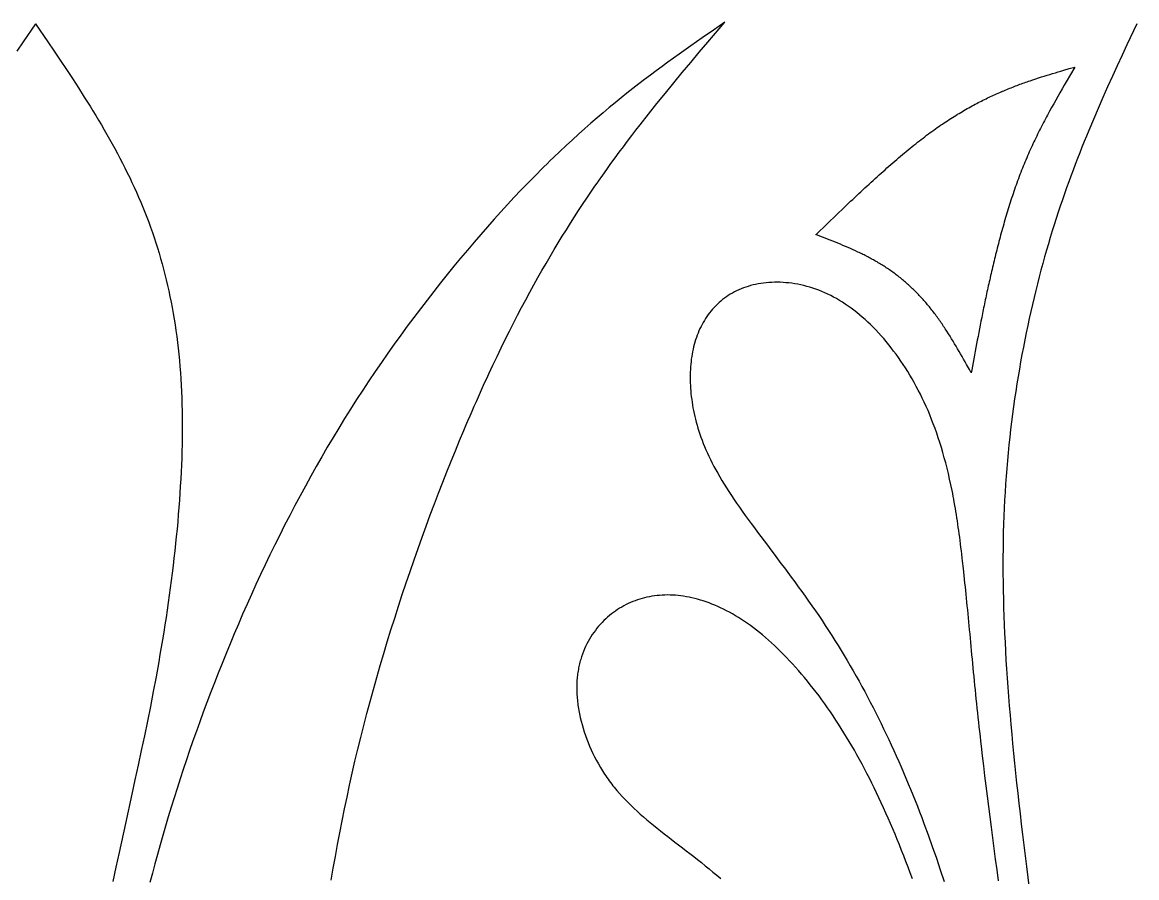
# Model space of a CAD drawing. Extents: x 0 to 279, y 0 to 212.
# Drawn here: x 257.19 to 279.43, y 139.11 to 156.19 of the extents above; entities that cross this region are included whole.
import ezdxf

# ---------------------------------------------------------------- set-up
doc = ezdxf.new("R2010")
doc.units = 0
doc.layers.add('LAYER_1', color=18, linetype='CONTINUOUS')

msp = doc.modelspace()

# ---------------------------------------------------------------- linework, layer by layer
at = {"layer": 'LAYER_1'}
for points in [[(257.451, 156.156), (257.203, 155.792), (257.079, 155.61)], [(257.45, 156.156), (257.699, 155.792), (257.822, 155.61), (257.945, 155.427), (258.067, 155.245), (258.188, 155.061), (258.307, 154.878), (258.425, 154.693), (258.541, 154.508), (258.598, 154.415), (258.655, 154.322), (258.711, 154.229), (258.767, 154.135), (258.822, 154.041), (258.876, 153.947), (258.93, 153.853), (258.983, 153.758), (259.035, 153.663), (259.086, 153.568), (259.137, 153.472), (259.187, 153.376), (259.236, 153.28), (259.284, 153.183), (259.331, 153.086), (259.377, 152.988), (259.423, 152.891), (259.467, 152.792), (259.51, 152.694), (259.553, 152.595), (259.594, 152.495), (259.634, 152.395), (259.673, 152.295), (259.711, 152.194), (259.748, 152.092), (259.784, 151.99), (259.819, 151.887), (259.853, 151.784), (259.886, 151.68), (259.918, 151.575), (259.949, 151.47), (259.979, 151.364), (260.008, 151.257), (260.035, 151.15), (260.062, 151.042), (260.088, 150.933), (260.112, 150.823), (260.135, 150.712), (260.158, 150.601), (260.179, 150.489), (260.199, 150.375), (260.219, 150.261), (260.237, 150.146), (260.254, 150.03), (260.27, 149.913), (260.285, 149.795), (260.298, 149.677), (260.311, 149.557), (260.323, 149.435), (260.333, 149.313), (260.343, 149.19), (260.351, 149.066), (260.359, 148.94), (260.365, 148.814), (260.37, 148.686), (260.374, 148.557), (260.377, 148.427), (260.379, 148.295), (260.38, 148.163), (260.38, 148.029), (260.378, 147.895), (260.376, 147.759), (260.373, 147.622), (260.369, 147.485), (260.364, 147.347), (260.357, 147.208), (260.35, 147.068), (260.342, 146.927), (260.334, 146.785), (260.324, 146.643), (260.313, 146.5), (260.302, 146.357), (260.289, 146.213), (260.276, 146.068), (260.262, 145.923), (260.247, 145.777), (260.231, 145.631), (260.215, 145.485), (260.198, 145.338), (260.18, 145.191), (260.161, 145.044), (260.142, 144.896), (260.121, 144.748), (260.101, 144.6), (260.079, 144.452), (260.057, 144.304), (260.034, 144.156), (260.01, 144.007), (259.986, 143.859), (259.962, 143.711), (259.936, 143.563), (259.91, 143.415), (259.857, 143.119), (259.801, 142.824), (259.744, 142.529), (259.685, 142.235), (259.624, 141.942), (259.563, 141.649), (259.5, 141.356), (259.437, 141.064), (259.374, 140.773), (259.246, 140.191), (259.119, 139.611), (259.057, 139.321), (258.995, 139.032)], [(263.353, 139.061), (263.394, 139.297), (263.436, 139.533), (263.48, 139.769), (263.525, 140.006), (263.572, 140.243), (263.62, 140.48), (263.669, 140.718), (263.721, 140.955), (263.774, 141.193), (263.828, 141.432), (263.885, 141.671), (263.943, 141.909), (264.004, 142.149), (264.066, 142.388), (264.13, 142.627), (264.196, 142.867), (264.263, 143.106), (264.332, 143.344), (264.402, 143.582), (264.473, 143.819), (264.546, 144.056), (264.62, 144.292), (264.696, 144.526), (264.772, 144.76), (264.849, 144.992), (264.928, 145.223), (265.007, 145.452), (265.087, 145.679), (265.168, 145.905), (265.249, 146.129), (265.331, 146.351), (265.413, 146.57), (265.496, 146.787), (265.58, 147.002), (265.663, 147.214), (265.747, 147.423), (265.831, 147.63), (265.915, 147.833), (265.999, 148.034), (266.041, 148.133), (266.083, 148.231), (266.124, 148.328), (266.166, 148.425), (266.208, 148.521), (266.25, 148.615), (266.291, 148.709), (266.333, 148.802), (266.375, 148.894), (266.416, 148.985), (266.457, 149.076), (266.499, 149.165), (266.54, 149.254), (266.581, 149.342), (266.664, 149.516), (266.746, 149.686), (266.828, 149.853), (266.91, 150.017), (266.991, 150.178), (267.073, 150.337), (267.154, 150.493), (267.236, 150.646), (267.317, 150.796), (267.398, 150.944), (267.479, 151.089), (267.56, 151.232), (267.641, 151.373), (267.723, 151.512), (267.804, 151.648), (267.885, 151.782), (267.966, 151.915), (268.047, 152.045), (268.128, 152.174), (268.209, 152.301), (268.291, 152.426), (268.372, 152.55), (268.454, 152.672), (268.536, 152.793), (268.618, 152.912), (268.659, 152.971), (268.679, 153.001), (268.68, 153.002), (268.681, 153.003), (268.682, 153.005), (268.685, 153.009), (268.69, 153.016), (268.772, 153.133), (268.855, 153.249), (268.937, 153.364), (269.02, 153.478), (269.103, 153.59), (269.186, 153.702), (269.269, 153.813), (269.352, 153.923), (269.436, 154.031), (269.519, 154.139), (269.687, 154.353), (269.855, 154.564), (270.023, 154.772), (270.192, 154.978), (270.361, 155.183), (270.53, 155.385), (270.699, 155.586), (270.869, 155.787), (271.208, 156.186), (270.982, 156.029), (270.755, 155.872), (270.528, 155.713), (270.3, 155.552), (270.186, 155.47), (270.071, 155.387), (269.956, 155.303), (269.841, 155.218), (269.725, 155.131), (269.609, 155.044), (269.492, 154.954), (269.375, 154.863), (269.257, 154.771), (269.139, 154.676), (269.02, 154.58), (268.901, 154.481), (268.78, 154.381), (268.659, 154.278), (268.538, 154.173), (268.415, 154.065), (268.292, 153.955), (268.168, 153.842), (268.043, 153.727), (267.917, 153.608), (267.79, 153.487), (267.726, 153.425), (267.662, 153.362), (267.597, 153.299), (267.533, 153.234), (267.468, 153.169), (267.403, 153.103), (267.272, 152.969), (267.14, 152.832), (267.008, 152.692), (266.875, 152.55), (266.742, 152.404), (266.608, 152.256), (266.474, 152.105), (266.34, 151.951), (266.205, 151.796), (266.071, 151.637), (265.936, 151.477), (265.802, 151.314), (265.668, 151.149), (265.534, 150.982), (265.401, 150.812), (265.268, 150.641), (265.135, 150.468), (265.003, 150.294), (264.872, 150.117), (264.742, 149.939), (264.613, 149.76), (264.485, 149.578), (264.357, 149.396), (264.231, 149.212), (264.107, 149.027), (263.983, 148.841), (263.861, 148.653), (263.741, 148.465), (263.622, 148.275), (263.505, 148.085), (263.39, 147.894), (263.276, 147.702), (263.164, 147.509), (263.053, 147.316), (262.944, 147.122), (262.837, 146.927), (262.732, 146.732), (262.627, 146.537), (262.525, 146.341), (262.424, 146.144), (262.325, 145.948), (262.227, 145.751), (262.131, 145.554), (262.036, 145.356), (261.943, 145.159), (261.852, 144.961), (261.762, 144.764), (261.673, 144.567), (261.586, 144.37), (261.501, 144.172), (261.417, 143.976), (261.335, 143.779), (261.254, 143.583), (261.175, 143.387), (261.097, 143.192), (261.021, 142.997), (260.946, 142.802), (260.873, 142.609), (260.801, 142.416), (260.731, 142.223), (260.662, 142.031), (260.594, 141.84), (260.528, 141.649), (260.463, 141.459), (260.4, 141.269), (260.338, 141.08), (260.277, 140.89), (260.218, 140.702), (260.159, 140.513), (260.102, 140.325), (260.046, 140.137), (259.992, 139.949), (259.938, 139.761), (259.886, 139.574), (259.834, 139.386), (259.784, 139.199), (259.735, 139.011)], [(279.43, 156.156), (279.235, 155.738), (279.138, 155.529), (279.041, 155.319), (278.945, 155.108), (278.849, 154.895), (278.754, 154.681), (278.659, 154.465), (278.566, 154.247), (278.473, 154.027), (278.428, 153.915), (278.382, 153.804), (278.337, 153.691), (278.292, 153.578), (278.247, 153.463), (278.203, 153.348), (278.159, 153.232), (278.116, 153.116), (278.073, 152.998), (278.03, 152.879), (277.988, 152.76), (277.946, 152.639), (277.905, 152.517), (277.864, 152.394), (277.823, 152.27), (277.784, 152.145), (277.744, 152.019), (277.705, 151.891), (277.667, 151.763), (277.629, 151.633), (277.592, 151.502), (277.555, 151.37), (277.519, 151.236), (277.484, 151.102), (277.449, 150.966), (277.415, 150.83), (277.382, 150.692), (277.349, 150.554), (277.317, 150.414), (277.286, 150.273), (277.255, 150.132), (277.225, 149.989), (277.196, 149.846), (277.168, 149.701), (277.14, 149.556), (277.114, 149.41), (277.088, 149.263), (277.063, 149.115), (277.039, 148.966), (277.016, 148.816), (276.994, 148.666), (276.972, 148.514), (276.952, 148.362), (276.932, 148.21), (276.914, 148.056), (276.896, 147.902), (276.88, 147.747), (276.864, 147.592), (276.85, 147.435), (276.836, 147.278), (276.824, 147.121), (276.813, 146.963), (276.803, 146.804), (276.794, 146.645), (276.786, 146.485), (276.779, 146.324), (276.773, 146.163), (276.768, 146.001), (276.765, 145.838), (276.762, 145.674), (276.761, 145.51), (276.76, 145.345), (276.761, 145.178), (276.763, 145.011), (276.765, 144.843), (276.769, 144.673), (276.774, 144.503), (276.779, 144.331), (276.786, 144.158), (276.793, 143.984), (276.802, 143.809), (276.811, 143.632), (276.821, 143.454), (276.832, 143.275), (276.844, 143.094), (276.857, 142.911), (276.871, 142.728), (276.886, 142.542), (276.902, 142.355), (276.918, 142.166), (276.935, 141.976), (276.953, 141.784), (276.972, 141.59), (276.992, 141.394), (277.012, 141.197), (277.033, 140.997), (277.055, 140.796), (277.078, 140.592), (277.102, 140.387), (277.126, 140.18), (277.151, 139.97), (277.177, 139.759), (277.203, 139.545), (277.23, 139.33), (277.257, 139.114), (277.285, 138.895)], [(276.671, 139.047), (276.642, 139.263), (276.614, 139.478), (276.585, 139.692), (276.558, 139.904), (276.53, 140.114), (276.504, 140.324), (276.477, 140.531), (276.452, 140.736), (276.426, 140.94), (276.402, 141.142), (276.378, 141.342), (276.354, 141.539), (276.332, 141.735), (276.321, 141.832), (276.31, 141.928), (276.299, 142.024), (276.288, 142.119), (276.278, 142.214), (276.268, 142.308), (276.258, 142.401), (276.248, 142.494), (276.238, 142.586), (276.229, 142.677), (276.22, 142.768), (276.211, 142.858), (276.202, 142.948), (276.193, 143.037), (276.184, 143.125), (276.175, 143.213), (276.167, 143.3), (276.159, 143.387), (276.15, 143.473), (276.142, 143.558), (276.134, 143.643), (276.126, 143.727), (276.118, 143.811), (276.11, 143.893), (276.103, 143.976), (276.095, 144.057), (276.087, 144.139), (276.079, 144.219), (276.072, 144.299), (276.064, 144.378), (276.057, 144.457), (276.049, 144.535), (276.042, 144.612), (276.034, 144.689), (276.026, 144.766), (276.019, 144.841), (276.011, 144.916), (276.003, 144.991), (275.988, 145.138), (275.972, 145.283), (275.956, 145.425), (275.948, 145.496), (275.94, 145.565), (275.932, 145.635), (275.923, 145.703), (275.915, 145.771), (275.906, 145.839), (275.897, 145.905), (275.888, 145.972), (275.879, 146.037), (275.87, 146.102), (275.861, 146.167), (275.851, 146.231), (275.842, 146.294), (275.832, 146.357), (275.822, 146.419), (275.812, 146.48), (275.801, 146.541), (275.79, 146.602), (275.78, 146.662), (275.768, 146.721), (275.757, 146.78), (275.746, 146.838), (275.722, 146.952), (275.697, 147.065), (275.672, 147.175), (275.645, 147.283), (275.618, 147.389), (275.59, 147.493), (275.561, 147.596), (275.532, 147.696), (275.501, 147.794), (275.47, 147.89), (275.438, 147.985), (275.405, 148.078), (275.371, 148.169), (275.336, 148.258), (275.301, 148.346), (275.265, 148.432), (275.228, 148.516), (275.19, 148.599), (275.151, 148.681), (275.112, 148.761), (275.071, 148.84), (275.031, 148.917), (274.989, 148.993), (274.946, 149.068), (274.903, 149.141), (274.859, 149.213), (274.814, 149.284), (274.769, 149.354), (274.722, 149.423), (274.675, 149.491), (274.628, 149.557), (274.579, 149.623), (274.53, 149.687), (274.481, 149.749), (274.431, 149.811), (274.38, 149.871), (274.328, 149.929), (274.276, 149.987), (274.224, 150.043), (274.171, 150.097), (274.117, 150.151), (274.063, 150.202), (274.008, 150.252), (273.953, 150.301), (273.898, 150.348), (273.842, 150.394), (273.785, 150.438), (273.729, 150.48), (273.671, 150.521), (273.614, 150.56), (273.556, 150.598), (273.498, 150.634), (273.44, 150.668), (273.381, 150.7), (273.322, 150.731), (273.263, 150.76), (273.203, 150.787), (273.144, 150.812), (273.084, 150.836), (273.024, 150.858), (272.964, 150.878), (272.904, 150.897), (272.844, 150.914), (272.785, 150.929), (272.725, 150.943), (272.666, 150.955), (272.606, 150.965), (272.547, 150.974), (272.489, 150.981), (272.43, 150.987), (272.372, 150.991), (272.315, 150.994), (272.258, 150.995), (272.202, 150.995), (272.146, 150.993), (272.09, 150.99), (272.036, 150.985), (271.982, 150.979), (271.929, 150.971), (271.876, 150.963), (271.825, 150.952), (271.774, 150.941), (271.724, 150.928), (271.675, 150.914), (271.627, 150.898), (271.58, 150.882), (271.534, 150.864), (271.489, 150.844), (271.445, 150.824), (271.402, 150.802), (271.36, 150.779), (271.319, 150.755), (271.279, 150.73), (271.241, 150.704), (271.203, 150.677), (271.166, 150.649), (271.13, 150.619), (271.095, 150.589), (271.061, 150.558), (271.028, 150.525), (270.996, 150.492), (270.965, 150.458), (270.935, 150.422), (270.906, 150.386), (270.879, 150.35), (270.852, 150.312), (270.826, 150.273), (270.802, 150.234), (270.778, 150.194), (270.755, 150.153), (270.734, 150.111), (270.713, 150.069), (270.694, 150.025), (270.676, 149.982), (270.658, 149.937), (270.642, 149.892), (270.627, 149.846), (270.612, 149.8), (270.599, 149.753), (270.587, 149.705), (270.576, 149.657), (270.565, 149.609), (270.556, 149.559), (270.548, 149.51), (270.541, 149.459), (270.535, 149.409), (270.529, 149.358), (270.525, 149.306), (270.522, 149.254), (270.519, 149.201), (270.518, 149.149), (270.517, 149.095), (270.518, 149.042), (270.519, 148.988), (270.522, 148.933), (270.525, 148.879), (270.529, 148.824), (270.534, 148.769), (270.541, 148.713), (270.548, 148.657), (270.555, 148.601), (270.564, 148.545), (270.574, 148.489), (270.585, 148.432), (270.597, 148.375), (270.61, 148.317), (270.624, 148.259), (270.639, 148.201), (270.655, 148.142), (270.673, 148.083), (270.691, 148.023), (270.712, 147.962), (270.733, 147.901), (270.756, 147.84), (270.78, 147.777), (270.806, 147.714), (270.833, 147.65), (270.862, 147.586), (270.892, 147.521), (270.924, 147.454), (270.958, 147.387), (270.993, 147.319), (271.03, 147.251), (271.069, 147.181), (271.109, 147.11), (271.151, 147.038), (271.196, 146.965), (271.242, 146.891), (271.29, 146.816), (271.34, 146.74), (271.392, 146.663), (271.445, 146.584), (271.501, 146.505), (271.558, 146.424), (271.616, 146.342), (271.676, 146.26), (271.737, 146.176), (271.799, 146.092), (271.863, 146.006), (271.927, 145.92), (271.992, 145.833), (272.059, 145.744), (272.125, 145.656), (272.193, 145.566), (272.261, 145.475), (272.329, 145.384), (272.398, 145.292), (272.467, 145.2), (272.536, 145.107), (272.606, 145.013), (272.675, 144.918), (272.744, 144.823), (272.813, 144.727), (272.881, 144.631), (272.949, 144.534), (273.017, 144.437), (273.084, 144.34), (273.15, 144.242), (273.215, 144.143), (273.28, 144.044), (273.344, 143.945), (273.407, 143.845), (273.47, 143.745), (273.531, 143.644), (273.592, 143.543), (273.653, 143.441), (273.713, 143.34), (273.772, 143.237), (273.83, 143.134), (273.888, 143.031), (273.945, 142.927), (274.001, 142.823), (274.057, 142.719), (274.112, 142.614), (274.167, 142.508), (274.221, 142.402), (274.274, 142.296), (274.327, 142.189), (274.379, 142.082), (274.431, 141.974), (274.482, 141.866), (274.532, 141.758), (274.582, 141.649), (274.631, 141.539), (274.68, 141.429), (274.728, 141.319), (274.776, 141.208), (274.823, 141.097), (274.87, 140.985), (274.916, 140.873), (274.962, 140.761), (275.007, 140.648), (275.052, 140.534), (275.096, 140.421), (275.139, 140.307), (275.182, 140.192), (275.267, 139.963), (275.35, 139.732), (275.431, 139.5), (275.51, 139.267), (275.587, 139.033)], [(274.953, 139.088), (274.911, 139.203), (274.868, 139.317), (274.825, 139.43), (274.782, 139.542), (274.738, 139.653), (274.694, 139.762), (274.65, 139.871), (274.606, 139.979), (274.561, 140.085), (274.516, 140.191), (274.471, 140.295), (274.425, 140.399), (274.379, 140.501), (274.333, 140.602), (274.286, 140.703), (274.239, 140.802), (274.192, 140.9), (274.144, 140.998), (274.095, 141.094), (274.047, 141.189), (273.998, 141.283), (273.948, 141.377), (273.898, 141.469), (273.847, 141.56), (273.796, 141.651), (273.745, 141.74), (273.693, 141.828), (273.641, 141.916), (273.588, 142.002), (273.534, 142.088), (273.48, 142.172), (273.426, 142.256), (273.371, 142.339), (273.316, 142.42), (273.26, 142.501), (273.203, 142.58), (273.147, 142.658), (273.09, 142.736), (273.032, 142.812), (272.974, 142.887), (272.916, 142.96), (272.858, 143.033), (272.799, 143.104), (272.74, 143.174), (272.681, 143.243), (272.622, 143.31), (272.562, 143.376), (272.502, 143.44), (272.442, 143.503), (272.382, 143.565), (272.322, 143.625), (272.262, 143.684), (272.202, 143.741), (272.141, 143.797), (272.081, 143.851), (272.021, 143.904), (271.96, 143.955), (271.9, 144.004), (271.84, 144.052), (271.779, 144.098), (271.719, 144.142), (271.659, 144.185), (271.6, 144.226), (271.54, 144.265), (271.48, 144.303), (271.421, 144.339), (271.361, 144.374), (271.302, 144.407), (271.243, 144.438), (271.184, 144.468), (271.126, 144.497), (271.067, 144.523), (271.009, 144.548), (270.951, 144.572), (270.894, 144.594), (270.836, 144.615), (270.779, 144.634), (270.722, 144.652), (270.665, 144.668), (270.609, 144.683), (270.553, 144.696), (270.497, 144.708), (270.442, 144.718), (270.387, 144.727), (270.332, 144.735), (270.278, 144.741), (270.223, 144.746), (270.17, 144.749), (270.117, 144.751), (270.064, 144.752), (270.011, 144.751), (269.959, 144.749), (269.907, 144.745), (269.856, 144.741), (269.806, 144.734), (269.755, 144.727), (269.706, 144.718), (269.656, 144.708), (269.608, 144.697), (269.559, 144.684), (269.512, 144.67), (269.465, 144.655), (269.418, 144.638), (269.372, 144.62), (269.327, 144.601), (269.282, 144.581), (269.238, 144.559), (269.194, 144.536), (269.151, 144.512), (269.109, 144.487), (269.067, 144.46), (269.026, 144.432), (268.986, 144.403), (268.946, 144.373), (268.907, 144.342), (268.869, 144.309), (268.832, 144.275), (268.795, 144.24), (268.759, 144.203), (268.724, 144.166), (268.69, 144.127), (268.657, 144.087), (268.625, 144.046), (268.594, 144.004), (268.564, 143.961), (268.535, 143.917), (268.508, 143.871), (268.481, 143.824), (268.456, 143.776), (268.432, 143.727), (268.409, 143.677), (268.388, 143.626), (268.368, 143.573), (268.349, 143.52), (268.333, 143.465), (268.325, 143.437), (268.317, 143.409), (268.31, 143.381), (268.303, 143.353), (268.297, 143.324), (268.291, 143.295), (268.286, 143.265), (268.281, 143.236), (268.276, 143.206), (268.272, 143.176), (268.268, 143.145), (268.265, 143.115), (268.262, 143.084), (268.259, 143.052), (268.257, 143.021), (268.256, 142.989), (268.255, 142.957), (268.254, 142.925), (268.254, 142.892), (268.254, 142.859), (268.255, 142.826), (268.256, 142.793), (268.258, 142.759), (268.26, 142.726), (268.263, 142.692), (268.266, 142.658), (268.27, 142.623), (268.274, 142.589), (268.279, 142.554), (268.284, 142.519), (268.289, 142.484), (268.295, 142.449), (268.302, 142.414), (268.309, 142.379), (268.324, 142.308), (268.341, 142.236), (268.36, 142.164), (268.38, 142.093), (268.403, 142.021), (268.427, 141.948), (268.453, 141.876), (268.481, 141.804), (268.511, 141.733), (268.542, 141.661), (268.575, 141.59), (268.61, 141.519), (268.647, 141.449), (268.685, 141.379), (268.725, 141.31), (268.767, 141.241), (268.789, 141.207), (268.811, 141.174), (268.833, 141.14), (268.856, 141.107), (268.879, 141.074), (268.903, 141.041), (268.927, 141.009), (268.952, 140.976), (268.976, 140.944), (269.002, 140.913), (269.028, 140.881), (269.054, 140.85), (269.107, 140.788), (269.163, 140.728), (269.219, 140.668), (269.277, 140.609), (269.337, 140.55), (269.398, 140.492), (269.46, 140.435), (269.523, 140.378), (269.588, 140.322), (269.653, 140.266), (269.72, 140.21), (269.788, 140.154), (269.857, 140.099), (269.927, 140.043), (269.997, 139.987), (270.069, 139.932), (270.141, 139.876), (270.214, 139.819), (270.288, 139.762), (270.362, 139.705), (270.437, 139.647), (270.512, 139.589), (270.588, 139.53), (270.664, 139.47), (270.741, 139.409), (270.818, 139.348), (270.895, 139.285), (270.972, 139.221), (271.05, 139.156), (271.128, 139.09)]]:
    msp.add_lwpolyline(points, dxfattribs=at)
msp.add_lwpolyline([(278.196, 155.292), (278.11, 155.146), (278.025, 155), (277.983, 154.927), (277.94, 154.854), (277.898, 154.78), (277.856, 154.707), (277.814, 154.633), (277.773, 154.559), (277.732, 154.484), (277.691, 154.409), (277.67, 154.372), (277.65, 154.334), (277.63, 154.296), (277.61, 154.259), (277.59, 154.221), (277.57, 154.183), (277.55, 154.145), (277.531, 154.106), (277.511, 154.068), (277.492, 154.03), (277.472, 153.991), (277.453, 153.952), (277.434, 153.913), (277.415, 153.874), (277.396, 153.835), (277.378, 153.796), (277.359, 153.757), (277.341, 153.717), (277.322, 153.677), (277.304, 153.638), (277.286, 153.598), (277.269, 153.557), (277.251, 153.517), (277.234, 153.477), (277.216, 153.436), (277.199, 153.395), (277.182, 153.354), (277.165, 153.313), (277.149, 153.271), (277.132, 153.23), (277.116, 153.188), (277.1, 153.146), (277.084, 153.104), (277.068, 153.062), (277.053, 153.019), (277.037, 152.977), (277.022, 152.934), (277.007, 152.892), (276.992, 152.849), (276.978, 152.806), (276.963, 152.763), (276.948, 152.72), (276.934, 152.676), (276.92, 152.633), (276.906, 152.59), (276.892, 152.546), (276.879, 152.503), (276.865, 152.46), (276.852, 152.416), (276.839, 152.372), (276.826, 152.329), (276.813, 152.285), (276.8, 152.242), (276.787, 152.198), (276.775, 152.154), (276.762, 152.111), (276.75, 152.067), (276.738, 152.024), (276.726, 151.98), (276.714, 151.937), (276.703, 151.893), (276.691, 151.85), (276.68, 151.807), (276.669, 151.763), (276.657, 151.72), (276.646, 151.677), (276.636, 151.634), (276.625, 151.591), (276.614, 151.548), (276.604, 151.506), (276.593, 151.463), (276.583, 151.421), (276.573, 151.378), (276.563, 151.336), (276.553, 151.294), (276.543, 151.252), (276.533, 151.211), (276.524, 151.169), (276.514, 151.128), (276.505, 151.087), (276.496, 151.045), (276.486, 151.005), (276.477, 150.964), (276.468, 150.923), (276.46, 150.883), (276.451, 150.843), (276.442, 150.803), (276.433, 150.763), (276.425, 150.723), (276.416, 150.683), (276.408, 150.644), (276.4, 150.605), (276.392, 150.565), (276.384, 150.526), (276.375, 150.487), (276.368, 150.448), (276.36, 150.41), (276.352, 150.371), (276.344, 150.333), (276.336, 150.294), (276.321, 150.218), (276.306, 150.142), (276.291, 150.066), (276.277, 149.99), (276.263, 149.915), (276.248, 149.84), (276.234, 149.766), (276.22, 149.691), (276.207, 149.617), (276.193, 149.543), (276.179, 149.469), (276.166, 149.395), (276.139, 149.248), (276.132, 149.211), (276.129, 149.193), (276.128, 149.19), (276.128, 149.189), (276.128, 149.189), (276.128, 149.189), (276.128, 149.189), (276.128, 149.19), (276.126, 149.193), (276.122, 149.2), (276.093, 149.252), (276.034, 149.356), (276.005, 149.408), (275.975, 149.46), (275.946, 149.512), (275.916, 149.564), (275.886, 149.615), (275.856, 149.667), (275.826, 149.718), (275.796, 149.769), (275.765, 149.819), (275.735, 149.869), (275.704, 149.919), (275.672, 149.969), (275.641, 150.018), (275.625, 150.042), (275.609, 150.067), (275.593, 150.091), (275.577, 150.115), (275.561, 150.139), (275.545, 150.163), (275.529, 150.187), (275.513, 150.21), (275.496, 150.234), (275.48, 150.257), (275.463, 150.28), (275.446, 150.303), (275.43, 150.326), (275.413, 150.349), (275.396, 150.372), (275.379, 150.394), (275.361, 150.416), (275.344, 150.439), (275.327, 150.461), (275.309, 150.482), (275.292, 150.504), (275.274, 150.526), (275.256, 150.547), (275.238, 150.568), (275.22, 150.589), (275.202, 150.61), (275.184, 150.631), (275.165, 150.652), (275.147, 150.672), (275.128, 150.692), (275.11, 150.712), (275.091, 150.732), (275.072, 150.752), (275.053, 150.772), (275.034, 150.791), (275.015, 150.81), (274.995, 150.83), (274.976, 150.848), (274.956, 150.867), (274.937, 150.886), (274.917, 150.904), (274.897, 150.923), (274.877, 150.941), (274.857, 150.959), (274.837, 150.977), (274.816, 150.995), (274.796, 151.012), (274.775, 151.029), (274.755, 151.047), (274.734, 151.064), (274.713, 151.081), (274.692, 151.097), (274.671, 151.114), (274.65, 151.13), (274.629, 151.147), (274.607, 151.163), (274.586, 151.179), (274.564, 151.195), (274.542, 151.21), (274.521, 151.226), (274.499, 151.241), (274.477, 151.256), (274.454, 151.271), (274.432, 151.286), (274.41, 151.301), (274.387, 151.315), (274.365, 151.33), (274.342, 151.344), (274.319, 151.358), (274.296, 151.372), (274.273, 151.386), (274.25, 151.4), (274.227, 151.413), (274.204, 151.426), (274.18, 151.44), (274.157, 151.453), (274.133, 151.466), (274.109, 151.478), (274.085, 151.491), (274.062, 151.503), (274.038, 151.516), (274.013, 151.528), (273.989, 151.54), (273.965, 151.552), (273.941, 151.564), (273.916, 151.576), (273.892, 151.588), (273.867, 151.599), (273.818, 151.622), (273.769, 151.645), (273.719, 151.667), (273.669, 151.689), (273.618, 151.711), (273.568, 151.732), (273.517, 151.753), (273.467, 151.774), (273.416, 151.794), (273.365, 151.815), (273.314, 151.835), (273.262, 151.855), (273.211, 151.875), (273.108, 151.915), (273.057, 151.935), (273.031, 151.944), (273.028, 151.946), (273.026, 151.946), (273.026, 151.946), (273.026, 151.946), (273.026, 151.947), (273.027, 151.947), (273.028, 151.948), (273.038, 151.958), (273.059, 151.978), (273.225, 152.138), (273.308, 152.218), (273.391, 152.297), (273.474, 152.377), (273.557, 152.455), (273.598, 152.495), (273.639, 152.534), (273.68, 152.573), (273.721, 152.612), (273.762, 152.65), (273.803, 152.689), (273.844, 152.727), (273.885, 152.766), (273.926, 152.804), (273.966, 152.841), (274.007, 152.879), (274.047, 152.917), (274.088, 152.954), (274.128, 152.991), (274.168, 153.028), (274.208, 153.064), (274.248, 153.1), (274.288, 153.137), (274.328, 153.172), (274.367, 153.208), (274.407, 153.243), (274.446, 153.278), (274.485, 153.313), (274.525, 153.347), (274.563, 153.381), (274.602, 153.415), (274.641, 153.448), (274.679, 153.481), (274.718, 153.514), (274.756, 153.546), (274.794, 153.578), (274.832, 153.609), (274.87, 153.641), (274.907, 153.671), (274.944, 153.702), (274.982, 153.732), (275.019, 153.761), (275.055, 153.79), (275.092, 153.819), (275.128, 153.847), (275.165, 153.875), (275.201, 153.902), (275.237, 153.929), (275.272, 153.956), (275.308, 153.982), (275.343, 154.008), (275.378, 154.033), (275.413, 154.058), (275.448, 154.082), (275.483, 154.106), (275.517, 154.13), (275.551, 154.154), (275.586, 154.177), (275.62, 154.199), (275.653, 154.221), (275.687, 154.243), (275.72, 154.265), (275.754, 154.286), (275.787, 154.307), (275.82, 154.327), (275.853, 154.348), (275.886, 154.367), (275.918, 154.387), (275.951, 154.406), (275.983, 154.425), (276.015, 154.444), (276.048, 154.462), (276.08, 154.48), (276.111, 154.498), (276.143, 154.515), (276.175, 154.532), (276.206, 154.549), (276.237, 154.566), (276.269, 154.582), (276.3, 154.598), (276.331, 154.614), (276.362, 154.629), (276.393, 154.645), (276.423, 154.66), (276.454, 154.674), (276.484, 154.689), (276.515, 154.703), (276.545, 154.717), (276.575, 154.731), (276.605, 154.745), (276.635, 154.758), (276.665, 154.772), (276.695, 154.785), (276.725, 154.798), (276.74, 154.804), (276.742, 154.805), (276.743, 154.805), (276.743, 154.805), (276.743, 154.805), (276.745, 154.806), (276.749, 154.808), (276.778, 154.82), (276.808, 154.833), (276.838, 154.845), (276.867, 154.857), (276.896, 154.869), (276.926, 154.88), (276.955, 154.892), (276.984, 154.903), (277.013, 154.915), (277.042, 154.926), (277.071, 154.936), (277.1, 154.947), (277.129, 154.958), (277.158, 154.968), (277.186, 154.979), (277.215, 154.989), (277.244, 154.999), (277.272, 155.009), (277.301, 155.019), (277.358, 155.038), (277.414, 155.057), (277.471, 155.075), (277.527, 155.094), (277.583, 155.111), (277.64, 155.129), (277.696, 155.146), (277.751, 155.163), (277.807, 155.179), (277.863, 155.196), (277.919, 155.212), (277.974, 155.228), (278.085, 155.26)], close=True, dxfattribs=at)

doc.saveas('drawing.dxf')
